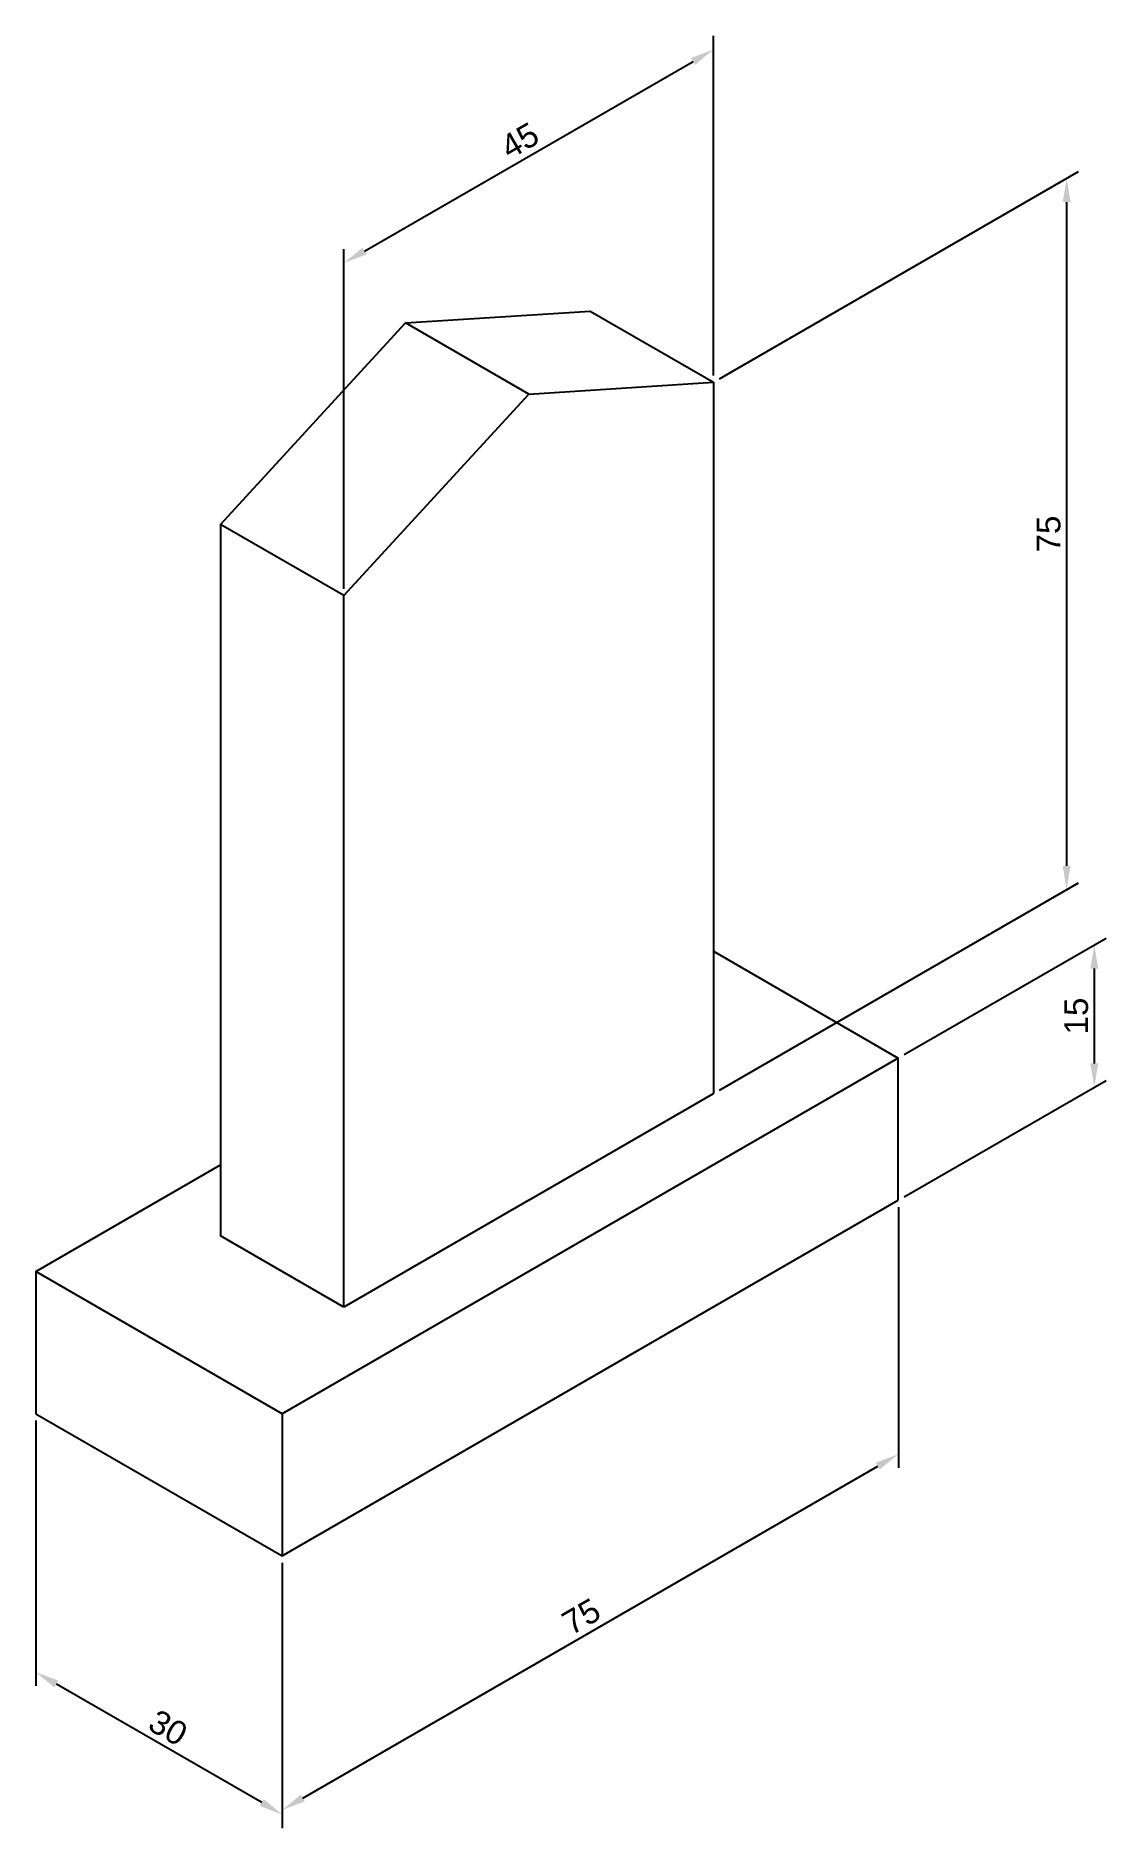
# Model space of a CAD drawing. Header units: millimetres. Extents: x 1575 to 1688, y 529 to 718.
import ezdxf

# ---------------------------------------------------------------- set-up
doc = ezdxf.new("R2010")
doc.units = ezdxf.units.MM
doc.styles.get("Standard").update_dxf_attribs({"font": 'arial.ttf'})
doc.dimstyles.new('ISO-25', dxfattribs={"dimtxt": 2.5, "dimasz": 2.5, "dimexe": 1.25, "dimexo": 0.625, "dimtad": 1, "dimtxsty": 'Standard', "dimcen": 2.5, "dimadec": 0, "dimazin": 0, "dimtfac": 1, "dimtmove": 0, "dimatfit": 3, "dimfxl": 1, "dimarcsym": 0})

# ---------------------------------------------------------------- blocks, each defined once
blk = doc.blocks.new('*D7')
at = {"color": 0, "lineweight": -2, "transparency": 16777216}
for p, q in [((1646.92, 681.75), (1684.77, 703.61)), ((1683.52, 700.39), (1683.52, 630.39)), ((1646.92, 606.75), (1684.77, 628.61))]:
    blk.add_line(p, q, dxfattribs=at)
at = {"color": 0, "transparency": 16777216}
for points in [[(1683.11, 700.39), (1683.94, 700.39), (1683.52, 702.89)], [(1683.11, 630.39), (1683.94, 630.39), (1683.52, 627.89)]]:
    blk.add_solid(points, dxfattribs=at)
at = {"layer": 'Defpoints', "color": 0, "transparency": 16777216}
for p in [(1646.29, 681.39), (1683.52, 627.89), (1646.29, 606.39)]:
    blk.add_point(p, dxfattribs=at)
at = {"color": 0, "transparency": 16777216, "insert": (1681.63, 665.39), "char_height": 2.5, "attachment_point": 5, "rotation": 90}
blk.add_mtext('75', dxfattribs=at)
blk = doc.blocks.new('*D8')
at = {"color": 0, "lineweight": -2, "transparency": 16777216}
for p, q in [((1665.78, 594.42), (1665.78, 566.92)), ((1602.99, 532.12), (1663.61, 567.12)), ((1600.83, 556.92), (1600.83, 529.42))]:
    blk.add_line(p, q, dxfattribs=at)
at = {"color": 0, "transparency": 16777216}
for points in [[(1663.4, 567.48), (1663.82, 566.76), (1665.78, 568.37)], [(1602.78, 532.48), (1603.2, 531.76), (1600.83, 530.87)]]:
    blk.add_solid(points, dxfattribs=at)
at = {"layer": 'Defpoints', "color": 0, "transparency": 16777216}
for p in [(1665.78, 595.14), (1665.78, 568.37), (1600.83, 557.64)]:
    blk.add_point(p, dxfattribs=at)
at = {"color": 0, "transparency": 16777216, "insert": (1632.35, 551.26), "char_height": 2.5, "attachment_point": 5, "rotation": 30}
blk.add_mtext('75', dxfattribs=at)
blk = doc.blocks.new('*D9')
at = {"color": 0, "lineweight": -2, "transparency": 16777216}
for p, q in [((1574.85, 571.92), (1574.85, 543.94)), ((1600.83, 556.92), (1600.83, 528.94)), ((1598.66, 531.64), (1577.01, 544.14))]:
    blk.add_line(p, q, dxfattribs=at)
at = {"color": 0, "transparency": 16777216}
for points in [[(1577.22, 544.5), (1576.8, 543.78), (1574.85, 545.39)], [(1598.87, 532), (1598.45, 531.28), (1600.83, 530.39)]]:
    blk.add_solid(points, dxfattribs=at)
at = {"layer": 'Defpoints', "color": 0, "transparency": 16777216}
for p in [(1574.85, 572.64), (1600.83, 557.64), (1574.85, 545.39)]:
    blk.add_point(p, dxfattribs=at)
at = {"color": 0, "transparency": 16777216, "insert": (1588.79, 539.53), "char_height": 2.5, "attachment_point": 5, "rotation": 330}
blk.add_mtext('30', dxfattribs=at)
blk = doc.blocks.new('*D10')
at = {"color": 0, "lineweight": -2, "transparency": 16777216}
for p, q in [((1666.4, 610.5), (1687.69, 622.79)), ((1686.44, 619.57), (1686.44, 609.57)), ((1666.4, 595.5), (1687.69, 607.79))]:
    blk.add_line(p, q, dxfattribs=at)
at = {"color": 0, "transparency": 16777216}
for points in [[(1686.02, 619.57), (1686.86, 619.57), (1686.44, 622.07)], [(1686.02, 609.57), (1686.86, 609.57), (1686.44, 607.07)]]:
    blk.add_solid(points, dxfattribs=at)
at = {"layer": 'Defpoints', "color": 0, "transparency": 16777216}
for p in [(1665.78, 610.14), (1686.44, 607.07), (1665.78, 595.14)]:
    blk.add_point(p, dxfattribs=at)
at = {"color": 0, "transparency": 16777216, "insert": (1684.54, 614.57), "char_height": 2.5, "attachment_point": 5, "rotation": 90}
blk.add_mtext('15', dxfattribs=at)
blk = doc.blocks.new('*D11')
at = {"color": 0, "lineweight": -2, "transparency": 16777216}
for p, q in [((1646.29, 682.11), (1646.29, 717.92)), ((1609.49, 695.22), (1644.13, 715.22)), ((1607.32, 659.61), (1607.32, 695.42))]:
    blk.add_line(p, q, dxfattribs=at)
at = {"color": 0, "transparency": 16777216}
for points in [[(1643.92, 715.58), (1644.34, 714.86), (1646.29, 716.47)], [(1609.28, 695.58), (1609.7, 694.86), (1607.32, 693.97)]]:
    blk.add_solid(points, dxfattribs=at)
at = {"layer": 'Defpoints', "color": 0, "transparency": 16777216}
for p in [(1646.29, 716.47), (1646.29, 681.39), (1607.32, 658.89)]:
    blk.add_point(p, dxfattribs=at)
at = {"color": 0, "transparency": 16777216, "insert": (1625.86, 706.87), "char_height": 2.5, "attachment_point": 5, "rotation": 30}
blk.add_mtext('45', dxfattribs=at)

msp = doc.modelspace()

# ---------------------------------------------------------------- linework, layer by layer
for p, q in [((1613.817, 687.642), (1633.302, 688.892)), ((1633.302, 688.892), (1646.293, 681.392)), ((1594.331, 666.392), (1613.817, 687.642)), ((1626.807, 680.142), (1613.817, 687.642)), ((1626.807, 680.142), (1646.293, 681.392)), ((1646.293, 681.392), (1646.293, 606.392)), ((1607.322, 658.892), (1626.807, 680.142)), ((1607.322, 658.892), (1594.331, 666.392)), ((1594.331, 666.392), (1594.331, 591.392)), ((1607.322, 583.892), (1607.322, 658.892)), ((1646.293, 621.392), (1665.778, 610.142)), ((1665.778, 610.142), (1600.826, 572.642)), ((1665.778, 595.142), (1665.778, 610.142)), ((1626.807, 595.142), (1646.293, 606.392)), ((1574.846, 587.642), (1594.331, 598.892)), ((1600.826, 557.642), (1665.778, 595.142)), ((1626.807, 595.142), (1607.322, 583.892)), ((1607.322, 583.892), (1594.331, 591.392)), ((1600.826, 572.642), (1574.846, 587.642)), ((1574.846, 587.642), (1574.846, 572.642)), ((1574.846, 572.642), (1600.826, 557.642)), ((1600.826, 572.642), (1600.826, 557.642))]:
    msp.add_line(p, q)

# ---------------------------------------------------------------- dimensions: what is measured, and where the dimension line sits
for p1, p2, distance, picture, middle in [((1607.322, 658.892), (1646.293, 681.392), 30.381, '*D11', (1625.859, 706.865)), ((1600.826, 557.642), (1665.778, 595.142), -23.187, '*D8', (1632.354, 551.26)), ((1600.826, 557.642), (1574.846, 572.642), 23.603, '*D9', (1588.787, 539.535))]:
    dim = msp.add_aligned_dim(p1=p1, p2=p2, distance=distance, dimstyle='ISO-25')
    dim.commit()
    dim.dimension.update_dxf_attribs({"geometry": picture, "text_midpoint": middle})
for base, p1, p2, picture, middle in [((1683.525, 627.888), (1646.293, 681.392), (1646.293, 606.392), '*D7', (1681.628, 665.388)), ((1686.439, 607.07), (1665.778, 610.142), (1665.778, 595.142), '*D10', (1684.538, 614.57))]:
    dim = msp.add_linear_dim(base=base, p1=p1, p2=p2, angle=90, dimstyle='ISO-25')
    dim.commit()
    dim.dimension.update_dxf_attribs({"geometry": picture, "text_midpoint": middle})

doc.saveas('drawing.dxf')
